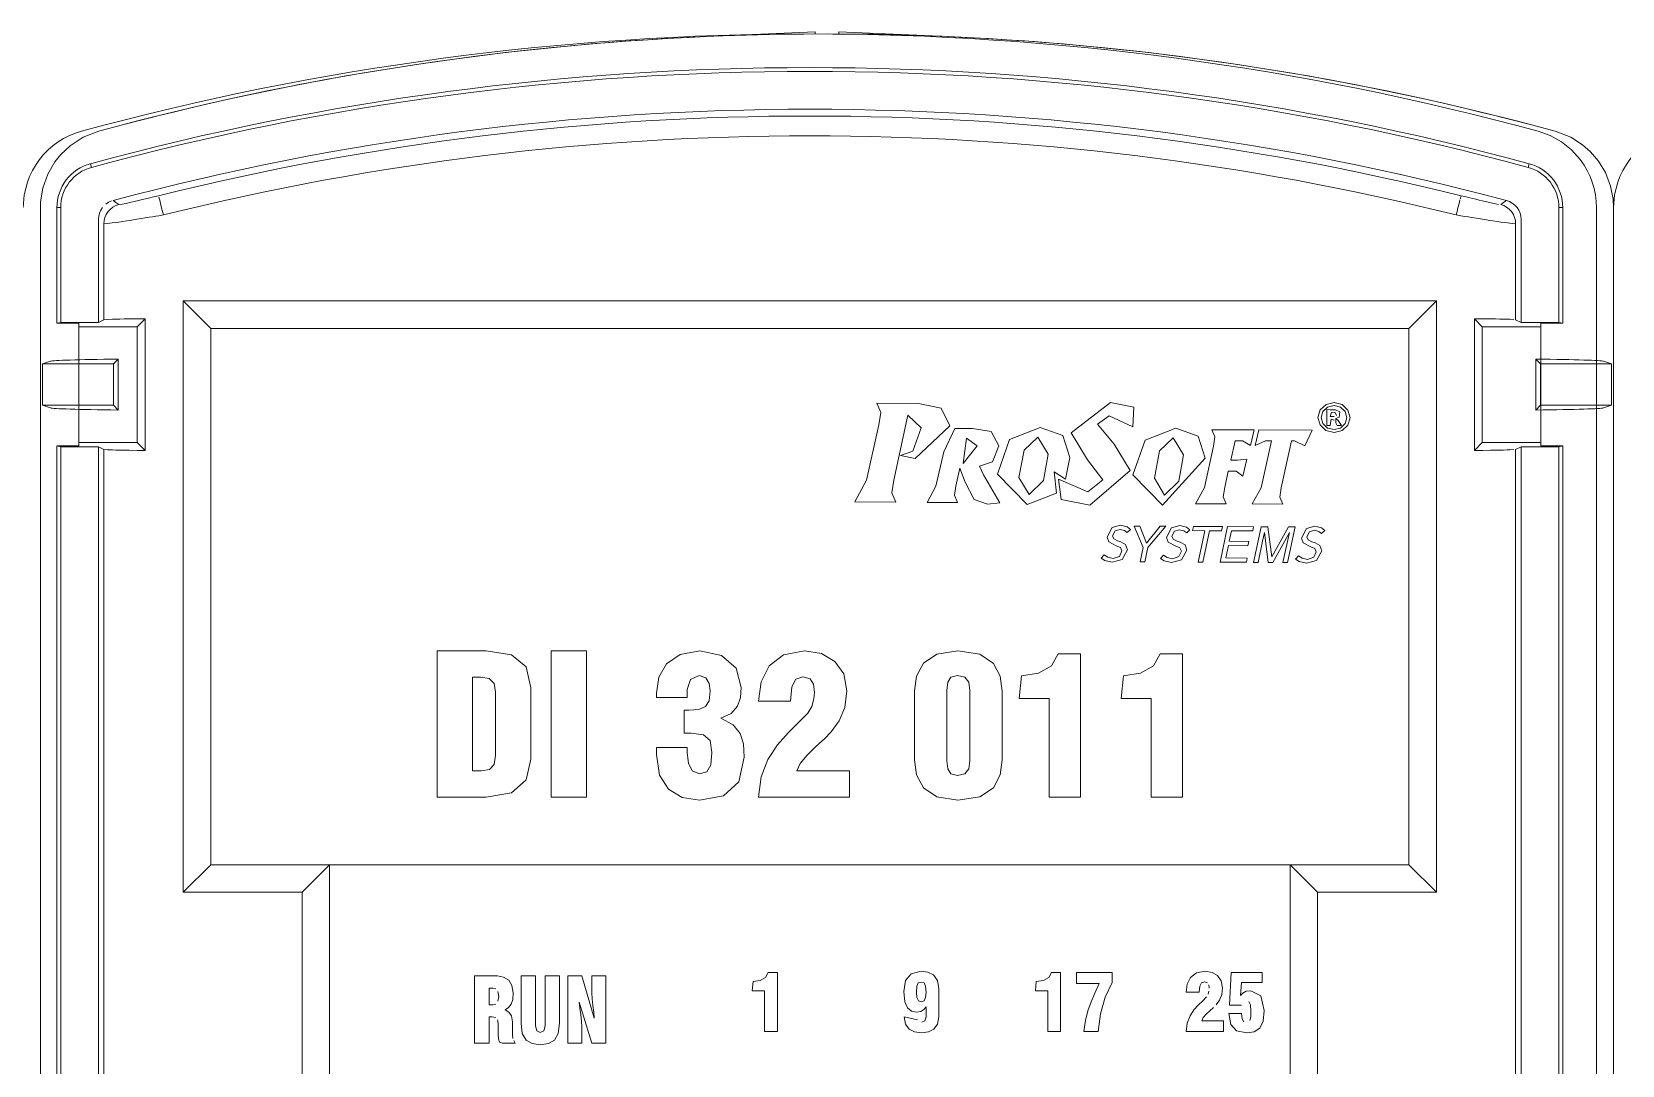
# Model space of a CAD drawing. Header units: millimetres. Extents: x -6000 to 26000, y -6000 to 26000.
# Drawn here: x 119.87 to 125.45, y -4325.19 to -4321.56 of the extents above; entities that cross this region are included whole.
import ezdxf

# ---------------------------------------------------------------- set-up
doc = ezdxf.new("R2010")
doc.units = ezdxf.units.MM
doc.header["$MEASUREMENT"] = 0
doc.layers.add('Чертеж и Рисунок_Ном._пера__1', color=7, linetype='Continuous', lineweight=15)
doc.layers.add('Чертеж и Рисунок_Ном._пера__7', color=7, linetype='Continuous', lineweight=15)

msp = doc.modelspace()

# ---------------------------------------------------------------- linework, layer by layer
at = {"layer": 'Чертеж и Рисунок_Ном._пера__1', "color": 7, "linetype": 'Continuous', "lineweight": 15, "flags": 128}
for points in [[(123.0639, -4322.8801), (122.9846, -4322.8638), (122.8379, -4322.8631), (122.8518, -4322.8958), (122.8454, -4322.9394), (122.8023, -4323.1334), (122.7611, -4323.2095), (122.9048, -4323.2102), (122.8905, -4323.1775), (122.8974, -4323.1339), (122.9474, -4322.9052)], [(122.9207, -4323.0468), (122.9727, -4323.0575), (123.0946, -4322.9426), (123.0639, -4322.8801)], [(123.7406, -4322.8775), (123.6579, -4322.8608), (123.5197, -4322.9676), (123.5776, -4323.0625)], [(123.6535, -4322.9073), (123.7367, -4322.9464), (123.7406, -4322.8775)], [(124.3939, -4322.9396), (124.3864, -4322.9134), (124.3941, -4322.8869)], [(124.3939, -4322.9396), (124.3864, -4322.9134), (124.3941, -4322.8869)], [(124.3941, -4322.8869), (124.4151, -4322.8678)], [(124.3941, -4322.8869), (124.4151, -4322.8678)], [(124.4037, -4322.8923), (124.3975, -4322.9136), (124.4036, -4322.9349), (124.4204, -4322.9504)], [(124.4037, -4322.8923), (124.3975, -4322.9136), (124.4036, -4322.9349), (124.4204, -4322.9504)], [(124.4201, -4322.877), (124.4037, -4322.8923)], [(124.4201, -4322.877), (124.4037, -4322.8923)], [(124.4151, -4322.8678), (124.4428, -4322.8612)], [(124.4151, -4322.8678), (124.4428, -4322.8612)], [(124.4172, -4322.9416), (124.4172, -4322.8859), (124.4293, -4322.886), (124.4485, -4322.8861), (124.4636, -4322.8938)], [(124.4172, -4322.9416), (124.4172, -4322.8859), (124.4293, -4322.886), (124.4485, -4322.8861), (124.4636, -4322.8938)], [(124.4428, -4322.8716), (124.4201, -4322.877)], [(124.4428, -4322.8716), (124.4201, -4322.877)], [(124.4474, -4322.8956), (124.4342, -4322.8948), (124.4293, -4322.91)], [(124.4474, -4322.8956), (124.4342, -4322.8948), (124.4293, -4322.91)], [(124.4428, -4322.8612), (124.4711, -4322.8683)], [(124.4428, -4322.8612), (124.4711, -4322.8683)], [(124.4653, -4322.8771), (124.4428, -4322.8716)], [(124.4653, -4322.8771), (124.4428, -4322.8716)], [(124.4515, -4322.9067), (124.4474, -4322.8956)], [(124.4515, -4322.9067), (124.4474, -4322.8956)], [(124.4636, -4322.8938), (124.4612, -4322.9125)], [(124.4636, -4322.8938), (124.4612, -4322.9125)], [(124.482, -4322.8926), (124.4653, -4322.8771)], [(124.482, -4322.8926), (124.4653, -4322.8771)], [(124.4657, -4322.9505), (124.4823, -4322.9349), (124.4883, -4322.914), (124.482, -4322.8926)], [(124.4657, -4322.9505), (124.4823, -4322.9349), (124.4883, -4322.914), (124.482, -4322.8926)], [(124.4711, -4322.8683), (124.4916, -4322.8876)], [(124.4711, -4322.8683), (124.4916, -4322.8876)], [(124.4916, -4322.8876), (124.4991, -4322.914), (124.4915, -4322.9403)], [(124.4916, -4322.8876), (124.4991, -4322.914), (124.4915, -4322.9403)], [(122.9474, -4322.9052), (122.9935, -4322.9491), (122.9643, -4323.0312)], [(123.2398, -4322.962), (123.174, -4322.952), (123.1119, -4322.9517), (123.0734, -4323.034), (123.0455, -4323.1543), (123.0146, -4323.2113), (123.1209, -4323.2119), (123.1101, -4323.1862), (123.115, -4323.1546), (123.1295, -4323.0911), (123.1484, -4323.141), (123.18, -4323.201)], [(123.4904, -4322.9766), (123.4116, -4322.948), (123.3039, -4322.9909)], [(123.6713, -4323.0065), (123.6123, -4322.9373), (123.6535, -4322.9073)], [(123.8872, -4322.9504), (123.7794, -4322.9933)], [(123.966, -4322.979), (123.8872, -4322.9504)], [(124.4144, -4322.9589), (124.3939, -4322.9396)], [(124.4144, -4322.9589), (124.3939, -4322.9396)], [(124.443, -4322.923), (124.4324, -4322.9187), (124.4293, -4322.9417), (124.4172, -4322.9416)], [(124.443, -4322.923), (124.4324, -4322.9187), (124.4293, -4322.9417), (124.4172, -4322.9416)], [(124.4204, -4322.9504), (124.4428, -4322.9561)], [(124.4204, -4322.9504), (124.4428, -4322.9561)], [(124.4293, -4322.91), (124.4435, -4322.91)], [(124.4293, -4322.91), (124.4435, -4322.91)], [(124.4428, -4322.9561), (124.4657, -4322.9505)], [(124.4428, -4322.9561), (124.4657, -4322.9505)], [(124.4612, -4322.9125), (124.4496, -4322.9173)], [(124.4612, -4322.9125), (124.4496, -4322.9173)], [(124.4915, -4322.9403), (124.4709, -4322.9594)], [(124.4915, -4322.9403), (124.4709, -4322.9594)], [(123.2443, -4323.069), (123.2662, -4323.0127), (123.2398, -4322.962)], [(123.3039, -4322.9909), (123.2611, -4323.1126), (123.3655, -4323.2184), (123.4684, -4323.1788), (123.4604, -4323.1036)], [(123.3551, -4323.0284), (123.4031, -4322.9829)], [(123.4031, -4322.9829), (123.4391, -4323.0418), (123.4228, -4323.1346)], [(123.4604, -4323.1036), (123.5006, -4323.1303), (123.5149, -4323.0533), (123.4904, -4322.9766)], [(123.5776, -4323.0625), (123.6317, -4323.1326), (123.5786, -4323.1745), (123.4761, -4323.1294), (123.4855, -4323.2008), (123.5856, -4323.2212), (123.7268, -4323.0999), (123.6713, -4323.0065)], [(123.7794, -4322.9933), (123.7367, -4323.115), (123.8411, -4323.2207), (123.9905, -4323.0557), (123.966, -4322.979)], [(123.8307, -4323.0308), (123.8787, -4322.9853)], [(123.8787, -4322.9853), (123.9147, -4323.0441), (123.8984, -4323.137)], [(124.4428, -4322.9662), (124.4144, -4322.9589)], [(124.4428, -4322.9662), (124.4144, -4322.9589)], [(124.4709, -4322.9594), (124.4428, -4322.9662)], [(124.4709, -4322.9594), (124.4428, -4322.9662)], [(122.9643, -4323.0312), (122.9207, -4323.0468)], [(123.4228, -4323.1346), (123.3726, -4323.1834), (123.3369, -4323.1245), (123.3551, -4323.0284)], [(123.8482, -4323.1858), (123.8125, -4323.1269), (123.8307, -4323.0308)], [(123.2123, -4323.1142), (123.1982, -4323.0844), (123.2443, -4323.069)], [(123.2699, -4323.2126), (123.2123, -4323.1142)], [(123.8984, -4323.137), (123.8482, -4323.1858)], [(123.18, -4323.201), (123.2264, -4323.2177)], [(123.2264, -4323.2177), (123.2699, -4323.2126)], [(123.6929, -4323.3702), (123.6787, -4323.3642), (123.6521, -4323.3503), (123.6462, -4323.3335), (123.6637, -4323.2997)], [(123.6637, -4323.2997), (123.6935, -4323.2918)], [(123.6747, -4323.3114), (123.6653, -4323.3292), (123.6694, -4323.3397)], [(123.6694, -4323.3397), (123.6831, -4323.3462), (123.6946, -4323.3497), (123.7113, -4323.3592), (123.7181, -4323.3778), (123.6992, -4323.4118)], [(123.7074, -4323.3099), (123.6922, -4323.3061), (123.6747, -4323.3114)], [(123.6935, -4323.2918), (123.7167, -4323.2975)], [(123.7167, -4323.2975), (123.7281, -4323.3068), (123.7172, -4323.3176), (123.7074, -4323.3099)], [(123.9016, -4323.3712), (123.8873, -4323.3653), (123.8607, -4323.3514), (123.8548, -4323.3346), (123.8723, -4323.3008)], [(123.8723, -4323.3008), (123.9021, -4323.2929), (123.9253, -4323.2985), (123.9367, -4323.3079), (123.9258, -4323.3187), (123.916, -4323.311)], [(123.8834, -4323.3124), (123.8739, -4323.3302), (123.878, -4323.3408)], [(123.878, -4323.3408), (123.8918, -4323.3473), (123.9032, -4323.3507), (123.92, -4323.3602)], [(123.916, -4323.311), (123.9009, -4323.3072), (123.8834, -4323.3124)], [(124.3343, -4323.3538), (124.3284, -4323.337), (124.3459, -4323.3031)], [(124.3459, -4323.3031), (124.3757, -4323.2953), (124.3989, -4323.3009)], [(124.3569, -4323.3148), (124.3475, -4323.3326), (124.3516, -4323.3431)], [(124.3516, -4323.3431), (124.3653, -4323.3496), (124.3767, -4323.3531), (124.3935, -4323.3626)], [(124.3744, -4323.3095), (124.3569, -4323.3148)], [(124.3896, -4323.3133), (124.3744, -4323.3095)], [(124.3989, -4323.3009), (124.4103, -4323.3102), (124.3994, -4323.3211), (124.3896, -4323.3133)], [(123.6378, -4323.4156), (123.6251, -4323.4069), (123.6362, -4323.3954)], [(123.6362, -4323.3954), (123.649, -4323.4042)], [(123.6674, -4323.408), (123.6894, -4323.4008)], [(123.6894, -4323.4008), (123.6983, -4323.3813), (123.6929, -4323.3702)], [(123.8464, -4323.4166), (123.8338, -4323.408), (123.8448, -4323.3964)], [(123.8448, -4323.3964), (123.8577, -4323.4053)], [(123.898, -4323.4019), (123.9069, -4323.3823), (123.9016, -4323.3712)], [(123.92, -4323.3602), (123.9267, -4323.3788), (123.9078, -4323.4128)], [(124.3459, -4323.425), (124.32, -4323.419), (124.3073, -4323.4104), (124.3184, -4323.3988)], [(124.3184, -4323.3988), (124.3312, -4323.4076)], [(124.3751, -4323.3736), (124.3609, -4323.3676), (124.3343, -4323.3538)], [(124.3716, -4323.4043), (124.3805, -4323.3847), (124.3751, -4323.3736)], [(124.3935, -4323.3626), (124.4003, -4323.3812), (124.3814, -4323.4152)], [(123.6992, -4323.4118), (123.6637, -4323.4216), (123.6378, -4323.4156)], [(123.649, -4323.4042), (123.6674, -4323.408)], [(123.9078, -4323.4128), (123.8723, -4323.4226), (123.8464, -4323.4166)], [(123.8577, -4323.4053), (123.8761, -4323.4091)], [(123.8761, -4323.4091), (123.898, -4323.4019)], [(124.3312, -4323.4076), (124.3496, -4323.4115)], [(124.3814, -4323.4152), (124.3459, -4323.425)], [(124.3496, -4323.4115), (124.3716, -4323.4043)]]:
    msp.add_lwpolyline(points, dxfattribs=at)
for points in [[(124.4496, -4322.9173), (124.4579, -4322.9238), (124.4693, -4322.9419), (124.4543, -4322.9418), (124.4493, -4322.9327)], [(124.4496, -4322.9173), (124.4579, -4322.9238), (124.4693, -4322.9419), (124.4543, -4322.9418), (124.4493, -4322.9327)], [(123.141, -4323.0748), (123.1529, -4322.9854), (123.1904, -4323.013)], [(124.163, -4322.957), (124.0145, -4322.9562), (124.0249, -4322.9808), (124.02, -4323.0135), (123.9881, -4323.159), (123.9568, -4323.216), (124.0646, -4323.2166), (124.0542, -4323.192), (124.059, -4323.1594), (124.0717, -4323.1014), (124.0988, -4323.1016), (124.1226, -4323.1195), (124.1364, -4323.0601), (124.1044, -4323.0633), (124.0802, -4323.0632), (124.0958, -4322.9949), (124.1215, -4322.995), (124.1498, -4323.0115)], [(124.3656, -4322.9579), (124.3404, -4323.0125), (124.3044, -4322.9959), (124.2941, -4322.9959), (124.2576, -4323.1604), (124.2528, -4323.193), (124.2632, -4323.2176), (124.1555, -4323.217), (124.1867, -4323.16), (124.2231, -4322.9955), (124.202, -4322.9954), (124.1659, -4323.0116), (124.1784, -4322.957)], [(123.7608, -4323.2947), (123.7841, -4323.355), (123.8328, -4323.2951), (123.8526, -4323.2952), (123.7895, -4323.3697), (123.7788, -4323.42), (123.7619, -4323.4199), (123.7726, -4323.3696), (123.7412, -4323.2946)], [(123.9824, -4323.421), (123.9655, -4323.421), (123.9889, -4323.3109), (123.9465, -4323.3106), (123.9496, -4323.2957), (124.0514, -4323.2962), (124.0483, -4323.3112), (124.0058, -4323.3109)], [(124.1354, -4323.4218), (124.0429, -4323.4213), (124.0695, -4323.2963), (124.1607, -4323.2967), (124.1576, -4323.3117), (124.0833, -4323.3113), (124.0753, -4323.348), (124.1438, -4323.3484), (124.1407, -4323.3634), (124.0722, -4323.363), (124.0629, -4323.4064), (124.1385, -4323.4068)], [(124.2109, -4323.297), (124.224, -4323.4029), (124.2825, -4323.2973), (124.3065, -4323.2974), (124.2799, -4323.4225), (124.2635, -4323.4225), (124.2792, -4323.3485), (124.2865, -4323.3174), (124.2285, -4323.4223), (124.2118, -4323.4222), (124.199, -4323.3169), (124.1923, -4323.3481), (124.1766, -4323.422), (124.1602, -4323.4219), (124.1868, -4323.2968)]]:
    msp.add_lwpolyline(points, close=True, dxfattribs=at)
at = {"layer": 'Чертеж и Рисунок_Ном._пера__7', "color": 7, "linetype": 'Continuous', "lineweight": 15}
for p, q in [((122.2384, -4321.5761), (122.6213, -4321.5594)), ((122.6213, -4321.5594), (122.6213, -4321.5669)), ((122.7048, -4321.5594), (123.0878, -4321.5761)), ((122.7048, -4321.5669), (122.7048, -4321.5594)), ((120.0778, -4322.0224), (120.0813, -4322.0353)), ((125.1277, -4322.0224), (125.1241, -4322.0353)), ((119.9019, -4328.7722), (119.9019, -4322.1764)), ((119.9019, -4328.7722), (119.9019, -4322.1767)), ((119.9598, -4322.5824), (119.9598, -4322.1767)), ((119.9732, -4322.1767), (119.9598, -4322.1767)), ((119.9732, -4322.1767), (119.9732, -4322.5797)), ((120.1059, -4322.5797), (120.1059, -4322.2183)), ((125.0996, -4322.5797), (125.0996, -4322.2183)), ((125.2322, -4322.1767), (125.2322, -4322.5797)), ((125.2322, -4322.1767), (125.2456, -4322.1767)), ((125.2456, -4322.1767), (125.2456, -4322.5824)), ((125.3639, -4328.7722), (125.3639, -4322.1764)), ((125.4242, -4322.1764), (125.4242, -4328.7722)), ((125.4242, -4322.1764), (125.4242, -4328.7722)), ((125.4242, -4328.7305), (125.4242, -4322.1767)), ((120.1251, -4322.2331), (120.1251, -4322.5701)), ((125.0804, -4322.5701), (125.0804, -4322.2331)), ((120.4033, -4322.5041), (124.8022, -4322.5041)), ((120.4033, -4322.5041), (120.4997, -4322.6005)), ((120.4033, -4324.58), (120.4033, -4322.5041)), ((124.7058, -4322.6005), (124.8022, -4322.5041)), ((124.8022, -4322.5041), (124.8022, -4324.58)), ((119.9732, -4322.5797), (119.9598, -4322.5824)), ((120.0363, -4322.5824), (119.9598, -4322.5824)), ((120.1059, -4322.5797), (119.9732, -4322.5797)), ((120.0363, -4322.5947), (120.0363, -4322.5824)), ((120.2421, -4322.5947), (120.0363, -4322.5947)), ((120.0363, -4323.001), (120.0363, -4322.5947)), ((120.1251, -4322.5701), (120.1059, -4322.5797)), ((120.2421, -4322.5947), (120.2699, -4322.5668)), ((120.2421, -4322.5947), (120.2421, -4323.001)), ((120.2699, -4322.5668), (120.2699, -4323.0289)), ((124.7058, -4322.6005), (120.4997, -4322.6005)), ((120.4997, -4322.6005), (120.4997, -4324.4836)), ((124.7058, -4324.4836), (124.7058, -4322.6005)), ((124.9355, -4323.0289), (124.9355, -4322.5668)), ((124.9355, -4322.5668), (124.9634, -4322.5947)), ((124.9634, -4322.5947), (125.1691, -4322.5947)), ((124.9634, -4323.001), (124.9634, -4322.5947)), ((125.0996, -4322.5797), (125.0804, -4322.5701)), ((125.2322, -4322.5797), (125.0996, -4322.5797)), ((125.1691, -4322.5824), (125.1691, -4322.5947)), ((125.2456, -4322.5824), (125.1691, -4322.5824)), ((125.1691, -4322.5947), (125.1691, -4323.001)), ((125.2456, -4322.5824), (125.2322, -4322.5797)), ((119.9092, -4322.7252), (119.937, -4322.7159)), ((119.9092, -4322.7252), (119.9092, -4322.8705)), ((120.1583, -4322.7252), (119.9092, -4322.7252)), ((120.1583, -4322.7252), (120.175, -4322.7085)), ((120.1583, -4322.7252), (120.1583, -4322.8705)), ((120.175, -4322.7085), (120.175, -4322.8873)), ((125.1512, -4322.7085), (125.1512, -4322.8873)), ((125.1512, -4322.7085), (125.1679, -4322.7252)), ((125.4169, -4322.7252), (125.1679, -4322.7252)), ((125.1679, -4322.8705), (125.1679, -4322.7252)), ((125.4169, -4322.7252), (125.3892, -4322.7159)), ((125.4169, -4322.7252), (125.4169, -4322.8705)), ((119.937, -4322.8798), (119.9092, -4322.8705)), ((119.9092, -4322.8705), (120.1583, -4322.8705)), ((120.1583, -4322.8705), (120.175, -4322.8873)), ((125.1679, -4322.8705), (125.1512, -4322.8873)), ((125.1679, -4322.8705), (125.4169, -4322.8705)), ((125.3892, -4322.8798), (125.4169, -4322.8705)), ((120.2421, -4323.001), (120.0363, -4323.001)), ((120.0363, -4323.001), (120.0363, -4323.0133)), ((120.2699, -4323.0289), (120.2421, -4323.001)), ((124.9355, -4323.0289), (124.9634, -4323.001)), ((124.9634, -4323.001), (125.1691, -4323.001)), ((125.1691, -4323.0133), (125.1691, -4323.001)), ((119.9598, -4323.0133), (119.9598, -4327.6039)), ((119.9732, -4323.016), (119.9598, -4323.0133)), ((120.0363, -4323.0133), (119.9598, -4323.0133)), ((120.1059, -4323.016), (119.9732, -4323.016)), ((119.9732, -4323.016), (119.9732, -4327.6013)), ((120.1059, -4323.016), (120.1251, -4323.0256)), ((120.1059, -4327.6013), (120.1059, -4323.016)), ((120.1251, -4323.0256), (120.1251, -4327.5917)), ((125.0996, -4323.016), (125.0804, -4323.0256)), ((125.0804, -4327.5917), (125.0804, -4323.0256)), ((125.2322, -4323.016), (125.0996, -4323.016)), ((125.0996, -4327.6013), (125.0996, -4323.016)), ((125.2456, -4323.0133), (125.1691, -4323.0133)), ((125.2456, -4323.0133), (125.2322, -4323.016)), ((125.2322, -4327.6013), (125.2322, -4323.016)), ((125.2456, -4323.0133), (125.2456, -4327.6039)), ((120.4033, -4324.58), (120.4997, -4324.4836)), ((120.4997, -4324.4836), (120.917, -4324.4836)), ((120.7249, -4324.4836), (124.4806, -4324.4836)), ((120.8206, -4324.58), (120.917, -4324.4836)), ((120.917, -4324.4836), (120.917, -4328.3784)), ((120.917, -4324.4836), (124.2885, -4324.4836)), ((124.2885, -4324.4836), (124.7058, -4324.4836)), ((124.2885, -4324.4836), (124.3849, -4324.58)), ((124.2885, -4328.3784), (124.2885, -4324.4836)), ((124.7058, -4324.4836), (124.8022, -4324.58)), ((120.8206, -4324.58), (120.4033, -4324.58)), ((120.8206, -4328.4748), (120.8206, -4324.58)), ((124.8022, -4324.58), (124.3849, -4324.58)), ((124.3849, -4324.58), (124.3849, -4328.4748))]:
    msp.add_line(p, q, dxfattribs=at)
at = {"layer": 'Чертеж и Рисунок_Ном._пера__7', "color": 7, "linetype": 'Continuous', "lineweight": 15, "flags": 128}
for points in [[(120.0465, -4321.9084), (120.0249, -4321.9152), (120.0039, -4321.9238), (119.9836, -4321.934), (119.9643, -4321.9459), (119.9473, -4321.9583), (119.929, -4321.9741), (119.9131, -4321.9904), (119.8986, -4322.0078), (119.8865, -4322.025), (119.8742, -4322.0459), (119.8637, -4322.0678), (119.8562, -4322.0875), (119.8453, -4322.1314), (119.8416, -4322.1764)], [(120.1068, -4321.9084), (120.0524, -4321.9295), (120.0064, -4321.9593), (119.9734, -4321.9904), (119.953, -4322.0159), (119.9278, -4322.0594), (119.9104, -4322.1085), (119.9027, -4322.1565), (119.9019, -4322.1764)], [(125.159, -4321.9084), (125.2016, -4321.9238), (125.2412, -4321.9459), (125.2766, -4321.9742), (125.3069, -4322.0078), (125.3207, -4322.0277), (125.3313, -4322.0459), (125.3418, -4322.0678), (125.3493, -4322.0875), (125.3556, -4322.1093), (125.3602, -4322.1315), (125.3631, -4322.1555), (125.3639, -4322.1764)], [(125.2193, -4321.9084), (125.2742, -4321.9297), (125.3156, -4321.9561), (125.3437, -4321.9808), (125.3713, -4322.0133), (125.3955, -4322.0534), (125.4139, -4322.1015), (125.4226, -4322.1465), (125.4242, -4322.1764)], [(125.6291, -4321.9084), (125.6075, -4321.9152), (125.5865, -4321.9238), (125.5663, -4321.934), (125.5469, -4321.9459), (125.5299, -4321.9583), (125.5116, -4321.9741), (125.4957, -4321.9904), (125.4812, -4322.0078), (125.4691, -4322.025), (125.4568, -4322.0459), (125.4463, -4322.0678), (125.4388, -4322.0875), (125.4279, -4322.1314), (125.4242, -4322.1764)], [(120.1251, -4322.2331), (120.1259, -4322.2223), (120.1286, -4322.2113), (120.1332, -4322.2006), (120.1395, -4322.1907), (120.1475, -4322.182), (120.1566, -4322.1749), (120.1666, -4322.1695), (120.1768, -4322.1659)], [(120.1319, -4322.1641), (120.1414, -4322.1577), (120.1517, -4322.153)], [(120.1768, -4322.1659), (120.1672, -4322.1585), (120.1575, -4322.1512)], [(120.1768, -4322.1659), (120.1891, -4322.1646), (120.2032, -4322.1617), (120.2201, -4322.158), (120.2309, -4322.1556), (120.2457, -4322.1521), (120.2649, -4322.1475), (120.2819, -4322.1434), (120.2993, -4322.1392), (120.3168, -4322.1348)], [(120.3208, -4322.1507), (120.3182, -4322.1402)], [(120.3336, -4322.2023), (120.3306, -4322.1902), (120.3276, -4322.1779), (120.3237, -4322.1623), (120.3208, -4322.1507)], [(124.8847, -4322.1507), (124.8818, -4322.1623), (124.8779, -4322.1779), (124.8749, -4322.1902), (124.8719, -4322.2023)], [(124.8886, -4322.1348), (124.8857, -4322.1466)], [(124.8886, -4322.1348), (124.9017, -4322.1381), (124.9196, -4322.1425), (124.9298, -4322.1449), (124.9405, -4322.1475), (124.9526, -4322.1504), (124.9631, -4322.1529), (124.9793, -4322.1567), (124.9941, -4322.16), (125.0098, -4322.1633), (125.02, -4322.1652)], [(125.048, -4322.1512), (125.0383, -4322.1585), (125.0287, -4322.1659)], [(125.0804, -4322.2331), (125.0795, -4322.2223), (125.0769, -4322.2113), (125.0723, -4322.2006), (125.0659, -4322.1907), (125.058, -4322.182), (125.0488, -4322.1749), (125.0389, -4322.1695), (125.0287, -4322.1659)], [(125.048, -4322.1512), (125.0586, -4322.155), (125.0686, -4322.1605), (125.0775, -4322.1676), (125.0852, -4322.176), (125.0914, -4322.1855), (125.0959, -4322.196), (125.0986, -4322.207), (125.0996, -4322.2183)], [(120.1059, -4322.2183), (120.1068, -4322.207), (120.1096, -4322.196), (120.1141, -4322.1855), (120.1203, -4322.176)], [(120.1251, -4322.2331), (120.1378, -4322.2324), (120.1533, -4322.2305), (120.1645, -4322.229), (120.1768, -4322.2272), (120.1896, -4322.2253), (120.2056, -4322.2229), (120.2158, -4322.2213), (120.2276, -4322.2195), (120.241, -4322.2173), (120.2563, -4322.2149), (120.27, -4322.2127), (120.2832, -4322.2106), (120.2956, -4322.2085), (120.3071, -4322.2067), (120.3174, -4322.205), (120.3336, -4322.2023)], [(124.8719, -4322.2023), (124.8876, -4322.2049), (124.9019, -4322.2072), (124.9148, -4322.2093), (124.926, -4322.2112), (124.9433, -4322.214), (124.9644, -4322.2173), (124.9779, -4322.2195), (124.9897, -4322.2213), (124.9999, -4322.2229), (125.0158, -4322.2253), (125.0287, -4322.2272), (125.0409, -4322.229), (125.0522, -4322.2305), (125.0677, -4322.2324), (125.0793, -4322.2333)], [(120.1251, -4322.5701), (120.137, -4322.5691), (120.1553, -4322.5684), (120.1672, -4322.5681), (120.1809, -4322.5678), (120.1962, -4322.5675), (120.213, -4322.5673), (120.2404, -4322.567), (120.2699, -4322.5668)], [(124.9355, -4322.5668), (124.9651, -4322.567), (124.9925, -4322.5673), (125.0092, -4322.5675), (125.0245, -4322.5678), (125.0382, -4322.5681), (125.0502, -4322.5684), (125.0603, -4322.5687), (125.0746, -4322.5694)], [(120.1251, -4323.0256), (120.137, -4323.0267), (120.1553, -4323.0273), (120.1672, -4323.0276), (120.1809, -4323.0279), (120.1962, -4323.0282), (120.213, -4323.0284), (120.2404, -4323.0287), (120.2699, -4323.0289)], [(124.9355, -4323.0289), (124.9651, -4323.0287), (124.9925, -4323.0284), (125.0092, -4323.0282), (125.0245, -4323.0279), (125.0382, -4323.0276), (125.0502, -4323.0273), (125.0603, -4323.027), (125.0746, -4323.0263)], [(121.5555, -4323.7464), (121.467, -4323.7329), (121.2946, -4323.7329), (121.2946, -4324.2462)], [(122.217, -4323.7329), (122.1475, -4323.7451)], [(122.293, -4323.7491), (122.217, -4323.7329)], [(122.5838, -4323.7329), (122.5101, -4323.747)], [(122.6436, -4323.7423), (122.5838, -4323.7329)], [(123.1229, -4323.7329), (123.049, -4323.7447)], [(123.1999, -4323.7448), (123.1229, -4323.7329)], [(121.607, -4323.7889), (121.5555, -4323.7464)], [(121.6067, -4324.1852), (121.6235, -4324.1132), (121.6235, -4323.863), (121.607, -4323.7889)], [(122.1475, -4323.7451), (122.1, -4323.778), (122.0727, -4323.8255)], [(122.3438, -4323.7936), (122.293, -4323.7491)], [(122.4602, -4323.7855), (122.4318, -4323.8418)], [(122.5101, -4323.747), (122.4602, -4323.7855)], [(122.6909, -4323.7697), (122.6436, -4323.7423)], [(122.722, -4323.8137), (122.6909, -4323.7697)], [(123.0023, -4323.7762), (122.9777, -4323.8213)], [(123.049, -4323.7447), (123.0023, -4323.7762)], [(123.2474, -4323.7765), (123.1999, -4323.7448)], [(123.2714, -4323.8215), (123.2474, -4323.7765)], [(123.4511, -4323.7847), (123.4058, -4323.8109)], [(123.4425, -4324.2462), (123.5526, -4324.2462), (123.5526, -4323.7436), (123.474, -4323.7436), (123.4511, -4323.7847)], [(123.8007, -4324.2462), (123.9108, -4324.2462), (123.9108, -4323.7436), (123.8322, -4323.7436), (123.8093, -4323.7847), (123.764, -4323.8109)], [(121.4183, -4323.8251), (121.4484, -4323.8251), (121.4776, -4323.8302)], [(121.4778, -4324.1488), (121.4491, -4324.154), (121.4183, -4324.154), (121.4183, -4323.8251)], [(121.4776, -4323.8302), (121.4945, -4323.8471)], [(121.4945, -4323.8471), (121.4998, -4323.878), (121.4998, -4324.0997), (121.4945, -4324.1316)], [(122.0727, -4323.8255), (122.064, -4323.8816), (122.064, -4323.8959), (122.1726, -4323.8959)], [(122.1726, -4323.8959), (122.1726, -4323.8687), (122.1841, -4323.8327)], [(122.1841, -4323.8327), (122.2148, -4323.8194)], [(122.2148, -4323.8194), (122.2372, -4323.8272)], [(122.2372, -4323.8272), (122.2496, -4323.847)], [(122.2496, -4323.847), (122.2534, -4323.873), (122.2495, -4323.9078)], [(122.3594, -4323.896), (122.3621, -4323.8608), (122.3438, -4323.7936)], [(122.4318, -4323.8418), (122.4229, -4323.9095), (122.5344, -4323.9095), (122.5392, -4323.8593)], [(122.5392, -4323.8593), (122.554, -4323.8319)], [(122.554, -4323.8319), (122.5788, -4323.8237)], [(122.5788, -4323.8237), (122.6037, -4323.8303)], [(122.6037, -4323.8303), (122.6161, -4323.849)], [(122.7332, -4323.873), (122.722, -4323.8137)], [(122.9777, -4323.8213), (122.9706, -4323.8737)], [(123.0869, -4324.1467), (123.0843, -4324.1182), (123.0843, -4323.8716), (123.0869, -4323.8431)], [(123.0869, -4323.8431), (123.0979, -4323.8255)], [(123.0979, -4323.8255), (123.1215, -4323.8194)], [(123.1215, -4323.8194), (123.1472, -4323.8255)], [(123.1472, -4323.8255), (123.1606, -4323.8431), (123.1644, -4323.8716), (123.1644, -4324.1182), (123.1606, -4324.1467), (123.1472, -4324.1644)], [(123.2714, -4324.1677), (123.2781, -4324.1154), (123.2781, -4323.8737), (123.2714, -4323.8215)], [(123.4058, -4323.8109), (123.3453, -4323.8201), (123.3374, -4323.8995), (123.4425, -4323.8995), (123.4425, -4324.2462)], [(123.764, -4323.8109), (123.7035, -4323.8201), (123.6956, -4323.8995), (123.8007, -4323.8995), (123.8007, -4324.2462)], [(122.3489, -4323.9272), (122.3594, -4323.896)], [(122.6174, -4323.901), (122.61, -4323.9279), (122.5959, -4323.9516)], [(122.6161, -4323.849), (122.6195, -4323.8773)], [(122.6195, -4323.8773), (122.6174, -4323.901)], [(122.7257, -4323.932), (122.7332, -4323.873)], [(122.9706, -4323.8737), (122.9706, -4324.1154), (122.9777, -4324.1679)], [(122.2133, -4323.9383), (122.1784, -4323.9409), (122.1612, -4323.9409), (122.1612, -4324.0217), (122.1862, -4324.0217), (122.2292, -4324.0272)], [(122.2495, -4323.9078), (122.2365, -4323.9284), (122.2133, -4323.9383)], [(122.2906, -4323.9695), (122.3271, -4323.9525)], [(122.3271, -4323.9525), (122.3489, -4323.9272)], [(122.5959, -4323.9516), (122.5645, -4323.9835)], [(122.7059, -4323.9783), (122.7257, -4323.932)], [(122.3336, -4323.9929), (122.2906, -4323.9695)], [(122.3586, -4324.0222), (122.3336, -4323.9929)], [(122.5645, -4323.9835), (122.5273, -4324.0199)], [(122.6774, -4324.0174), (122.7059, -4323.9783)], [(122.2292, -4324.0272), (122.2524, -4324.0477)], [(122.2524, -4324.0477), (122.2592, -4324.0889)], [(122.3701, -4324.0591), (122.3586, -4324.0222)], [(122.3728, -4324.1054), (122.3701, -4324.0591)], [(122.4893, -4324.0627), (122.4558, -4324.1136)], [(122.5273, -4324.0199), (122.4893, -4324.0627)], [(122.5936, -4324.0985), (122.6243, -4324.0688), (122.6545, -4324.0409)], [(122.6545, -4324.0409), (122.6774, -4324.0174)], [(122.1766, -4324.1273), (122.1726, -4324.0911), (122.1726, -4324.0718), (122.064, -4324.0718), (122.064, -4324.0968), (122.0753, -4324.1689)], [(122.2592, -4324.0889), (122.2554, -4324.133)], [(122.3538, -4324.1924), (122.3728, -4324.1054)], [(122.4558, -4324.1136), (122.432, -4324.1743)], [(122.569, -4324.1277), (122.5936, -4324.0985)], [(121.4945, -4324.1316), (121.4778, -4324.1488)], [(122.0753, -4324.1689), (122.1068, -4324.2187)], [(122.1902, -4324.1542), (122.1766, -4324.1273)], [(122.2155, -4324.1647), (122.1902, -4324.1542)], [(122.2418, -4324.1573), (122.2155, -4324.1647)], [(122.2554, -4324.133), (122.2418, -4324.1573)], [(122.4229, -4324.2462), (122.7418, -4324.2462), (122.7418, -4324.154), (122.5573, -4324.154), (122.569, -4324.1277)], [(122.432, -4324.1743), (122.4229, -4324.2462)], [(122.9777, -4324.1679), (123.0023, -4324.2132)], [(123.1472, -4324.1644), (123.1215, -4324.1704), (123.0979, -4324.1644), (123.0869, -4324.1467)], [(123.2474, -4324.213), (123.2714, -4324.1677)], [(121.2946, -4324.2462), (121.467, -4324.2462), (121.5552, -4324.2305), (121.6067, -4324.1852)], [(122.1068, -4324.2187), (122.1548, -4324.2477)], [(122.2999, -4324.2415), (122.3538, -4324.1924)], [(123.0023, -4324.2132), (123.049, -4324.245)], [(123.1999, -4324.2449), (123.2474, -4324.213)], [(122.1548, -4324.2477), (122.2155, -4324.257)], [(122.2155, -4324.257), (122.2999, -4324.2415)], [(123.049, -4324.245), (123.1229, -4324.257)], [(123.1229, -4324.257), (123.1999, -4324.2449)], [(121.5281, -4324.8777), (121.5061, -4324.874), (121.4263, -4324.874), (121.4263, -4325.1097), (121.4771, -4325.1097), (121.4771, -4325.0178)], [(121.5573, -4324.9074), (121.5457, -4324.8889), (121.5281, -4324.8777)], [(121.5615, -4324.9334), (121.5573, -4324.9074)], [(121.5891, -4324.874), (121.5891, -4325.0401), (121.5936, -4325.076)], [(121.644, -4325.0664), (121.6398, -4325.0493), (121.6398, -4324.874), (121.5891, -4324.874)], [(121.7198, -4325.0758), (121.7243, -4325.0401), (121.7243, -4324.874), (121.6736, -4324.874), (121.6736, -4325.0493), (121.6694, -4325.0663)], [(121.7536, -4324.874), (121.7536, -4325.1097), (121.802, -4325.1097), (121.802, -4325.0539), (121.8011, -4325.033)], [(121.8415, -4324.9773), (121.8442, -4325.0006), (121.846, -4325.022), (121.8026, -4324.874), (121.7536, -4324.874)], [(121.7958, -4324.9869), (121.7935, -4324.9662), (121.8375, -4325.1097), (121.8865, -4325.1097), (121.8865, -4324.874), (121.8381, -4324.874), (121.8381, -4324.9327), (121.8391, -4324.9539)], [(122.4289, -4324.8898), (122.404, -4324.8935), (122.4007, -4324.9262), (122.444, -4324.9262), (122.444, -4325.069)], [(122.4476, -4324.879), (122.4289, -4324.8898)], [(122.444, -4325.069), (122.4894, -4325.069), (122.4894, -4324.862), (122.457, -4324.862), (122.4476, -4324.879)], [(122.9388, -4324.8904), (122.9327, -4324.9283), (122.9363, -4324.9653)], [(122.994, -4324.8576), (122.9584, -4324.8662), (122.9388, -4324.8904)], [(122.9787, -4324.9096), (122.9835, -4324.8984)], [(122.9835, -4324.8984), (122.994, -4324.8953)], [(123.0176, -4324.8606), (122.994, -4324.8576)], [(122.994, -4324.8953), (123.0042, -4324.8985)], [(123.0042, -4324.8985), (123.0093, -4324.9098)], [(123.0505, -4324.8893), (123.0372, -4324.8705), (123.0176, -4324.8606)], [(123.0508, -4325.0426), (123.0555, -4325.0169), (123.0555, -4324.9186), (123.0505, -4324.8893)], [(123.4227, -4324.8898), (123.3977, -4324.8935), (123.3945, -4324.9262), (123.4378, -4324.9262), (123.4378, -4325.069)], [(123.4413, -4324.879), (123.4227, -4324.8898)], [(123.4378, -4325.069), (123.4831, -4325.069), (123.4831, -4324.862), (123.4507, -4324.862), (123.4413, -4324.879)], [(123.6399, -4324.9488), (123.6639, -4324.8965), (123.6639, -4324.862), (123.539, -4324.862), (123.539, -4324.9), (123.6188, -4324.9), (123.603, -4324.9339)], [(123.9275, -4324.9025), (123.9238, -4324.9303), (123.9697, -4324.9303), (123.9717, -4324.9097), (123.9778, -4324.8984)], [(123.9392, -4324.8793), (123.9275, -4324.9025)], [(123.9597, -4324.8635), (123.9392, -4324.8793)], [(123.9901, -4324.8576), (123.9597, -4324.8635)], [(123.9778, -4324.8984), (123.988, -4324.895)], [(123.988, -4324.895), (123.9983, -4324.8978)], [(124.0147, -4324.8615), (123.9901, -4324.8576)], [(124.0034, -4324.9055), (124.0048, -4324.9171)], [(124.0342, -4324.8728), (124.0147, -4324.8615)], [(124.047, -4324.8909), (124.0342, -4324.8728)], [(124.0516, -4324.9153), (124.047, -4324.8909)], [(124.1184, -4324.8974), (124.1906, -4324.8974), (124.1906, -4324.862), (124.0822, -4324.862), (124.0763, -4324.976), (124.1184, -4324.976)], [(124.123, -4324.9339), (124.1146, -4324.9421), (124.1184, -4324.8974)], [(121.4771, -4324.9163), (121.4897, -4324.9163), (121.5008, -4324.9193)], [(121.5009, -4324.9725), (121.49, -4324.9754), (121.4771, -4324.9754), (121.4771, -4324.9163)], [(121.5081, -4324.9288), (121.5108, -4324.9459), (121.5081, -4324.963)], [(121.5545, -4324.9728), (121.5598, -4324.9564)], [(121.5598, -4324.9564), (121.5615, -4324.9334)], [(121.8391, -4324.9539), (121.8415, -4324.9773)], [(122.9775, -4324.9315), (122.9787, -4324.9096)], [(122.9789, -4324.9492), (122.9775, -4324.9315)], [(122.994, -4324.9648), (122.984, -4324.9607), (122.9789, -4324.9492)], [(123.0042, -4324.9607), (122.994, -4324.9648)], [(123.0093, -4324.9492), (123.0042, -4324.9607)], [(123.0093, -4324.9098), (123.0107, -4324.9315)], [(123.0107, -4324.9315), (123.0093, -4324.9492)], [(123.603, -4324.9339), (123.5898, -4324.9653)], [(123.6229, -4325.0072), (123.6399, -4324.9488)], [(123.9821, -4324.9608), (123.9668, -4324.9758)], [(123.9951, -4324.9477), (123.9821, -4324.9608)], [(124.0039, -4324.9269), (124.0009, -4324.938)], [(124.0286, -4324.9748), (124.0404, -4324.9587)], [(124.0404, -4324.9587), (124.0485, -4324.9396)], [(124.0485, -4324.9396), (124.0516, -4324.9153)], [(124.1508, -4324.9256), (124.1344, -4324.9279), (124.123, -4324.9339)], [(124.1443, -4324.9639), (124.1497, -4324.9751)], [(124.1862, -4324.9433), (124.1508, -4324.9256)], [(124.1942, -4325.0328), (124.1982, -4324.9954), (124.1862, -4324.9433)], [(121.4771, -4325.0178), (121.4882, -4325.0178), (121.5005, -4325.0203)], [(121.5328, -4324.9931), (121.5456, -4324.9846)], [(121.5557, -4325.0144), (121.5464, -4325.0008), (121.5328, -4324.9931)], [(121.5456, -4324.9846), (121.5545, -4324.9728)], [(121.5606, -4325.0935), (121.5592, -4325.0802), (121.5592, -4325.0352), (121.5557, -4325.0144)], [(121.8011, -4325.033), (121.7987, -4325.01), (121.7958, -4324.9869)], [(122.9342, -4325.0178), (122.9388, -4325.0433), (122.9515, -4325.0606)], [(122.9808, -4325.0275), (122.9342, -4325.0178)], [(122.9363, -4324.9653), (122.9459, -4324.9858)], [(122.9459, -4324.9858), (122.9601, -4324.9974)], [(122.9601, -4324.9974), (122.9772, -4325.001)], [(122.9772, -4325.001), (122.9919, -4324.9983)], [(122.9919, -4324.9983), (123.0029, -4324.9913)], [(123.0029, -4324.9913), (123.0107, -4324.9819), (123.0107, -4325.0178), (123.007, -4325.0317)], [(123.5791, -4324.9965), (123.5707, -4325.0303)], [(123.5898, -4324.9653), (123.5791, -4324.9965)], [(123.6144, -4325.069), (123.6229, -4325.0072)], [(123.9238, -4325.069), (124.0551, -4325.069), (124.0551, -4325.031), (123.9792, -4325.031), (123.984, -4325.0202)], [(123.9374, -4325.0144), (123.9275, -4325.0394)], [(123.9511, -4324.9934), (123.9374, -4325.0144)], [(123.9668, -4324.9758), (123.9511, -4324.9934)], [(123.984, -4325.0202), (123.9941, -4325.0082)], [(123.9941, -4325.0082), (124.0067, -4324.9959)], [(124.0067, -4324.9959), (124.0192, -4324.9845)], [(124.1203, -4325.025), (124.1184, -4325.0054), (124.074, -4325.0054), (124.0804, -4325.0445)], [(124.1505, -4325.0176), (124.1476, -4325.0301)], [(124.1497, -4324.9751), (124.1514, -4324.9972), (124.1505, -4325.0176)], [(121.5067, -4325.0278), (121.5084, -4325.0404), (121.5084, -4325.0792), (121.5095, -4325.0951)], [(121.5936, -4325.076), (121.6067, -4325.0991)], [(121.6694, -4325.0663), (121.6566, -4325.0719), (121.644, -4325.0664)], [(121.7065, -4325.099), (121.7198, -4325.0758)], [(122.9515, -4325.0606), (122.9708, -4325.0704)], [(122.9708, -4325.0704), (122.9954, -4325.0734), (123.0188, -4325.0702)], [(123.007, -4325.0317), (122.9954, -4325.0366)], [(123.0188, -4325.0702), (123.0379, -4325.0602)], [(123.0379, -4325.0602), (123.0508, -4325.0426)], [(123.5707, -4325.0303), (123.5647, -4325.069), (123.6144, -4325.069)], [(123.9275, -4325.0394), (123.9238, -4325.069)], [(124.0804, -4325.0445), (124.1008, -4325.0665)], [(124.1008, -4325.0665), (124.1367, -4325.0734)], [(124.1258, -4325.0352), (124.1203, -4325.025)], [(124.1367, -4325.0734), (124.1631, -4325.0697)], [(124.1631, -4325.0697), (124.1824, -4325.0568)], [(124.1824, -4325.0568), (124.1942, -4325.0328)], [(121.5095, -4325.0951), (121.514, -4325.1058)], [(121.514, -4325.1058), (121.5237, -4325.1097), (121.5683, -4325.1097), (121.564, -4325.1002)], [(121.6067, -4325.0991), (121.6278, -4325.1116)], [(121.6278, -4325.1116), (121.6566, -4325.1153)], [(121.6566, -4325.1153), (121.6852, -4325.1115)], [(121.6852, -4325.1115), (121.7065, -4325.099)]]:
    msp.add_lwpolyline(points, dxfattribs=at)
msp.add_lwpolyline([(121.8187, -4323.7329), (121.695, -4323.7329), (121.695, -4324.2462), (121.8187, -4324.2462)], close=True, dxfattribs=at)
at = {"layer": 'Чертеж и Рисунок_Ном._пера__7', "color": 7, "linetype": 'Continuous', "lineweight": 15}
for centre, radius, start, end in [((122.6027, -4331.3038), 9.737, 74.77978, 105.22022), ((122.6631, -4331.3038), 9.737, 90, 105.22022), ((122.6631, -4331.3038), 9.737, 92.5, 105.21846), ((122.6631, -4331.3038), 9.737, 74.77978, 90), ((122.6631, -4331.3038), 9.737, 74.78154, 87.5), ((122.6027, -4331.3038), 9.6188, 74.78154, 105.21846), ((122.6027, -4331.3038), 9.6054, 74.78154, 105.21846), ((122.6027, -4331.3316), 9.5005, 75.08546, 104.91454), ((122.6027, -4331.3316), 9.4766, 76.04186, 103.95814), ((122.6027, -4331.3316), 9.4071, 76.04185, 103.95815), ((120.1198, -4322.1767), 0.16, 105.2185, 180), ((120.1198, -4322.1767), 0.1466, 105.2185, 180), ((125.0857, -4322.1767), 0.1466, 0, 74.7815), ((125.0857, -4322.1767), 0.16, 0, 74.7815)]:
    msp.add_arc(centre, radius, start, end, dxfattribs=at)
for centre, start_param, end_param in [((120.4926, -4322.7164), 2.178367, 3.089233), ((124.8335, -4322.7164), 0.05236, 0.963226), ((120.4926, -4322.8793), 3.193953, 4.104819), ((124.8335, -4322.8793), 5.319959, 6.230825)]:
    msp.add_ellipse(centre, major_axis=(0.5564, 0), ratio=0.017455, start_param=start_param, end_param=end_param, dxfattribs=at)

doc.saveas('drawing.dxf')
